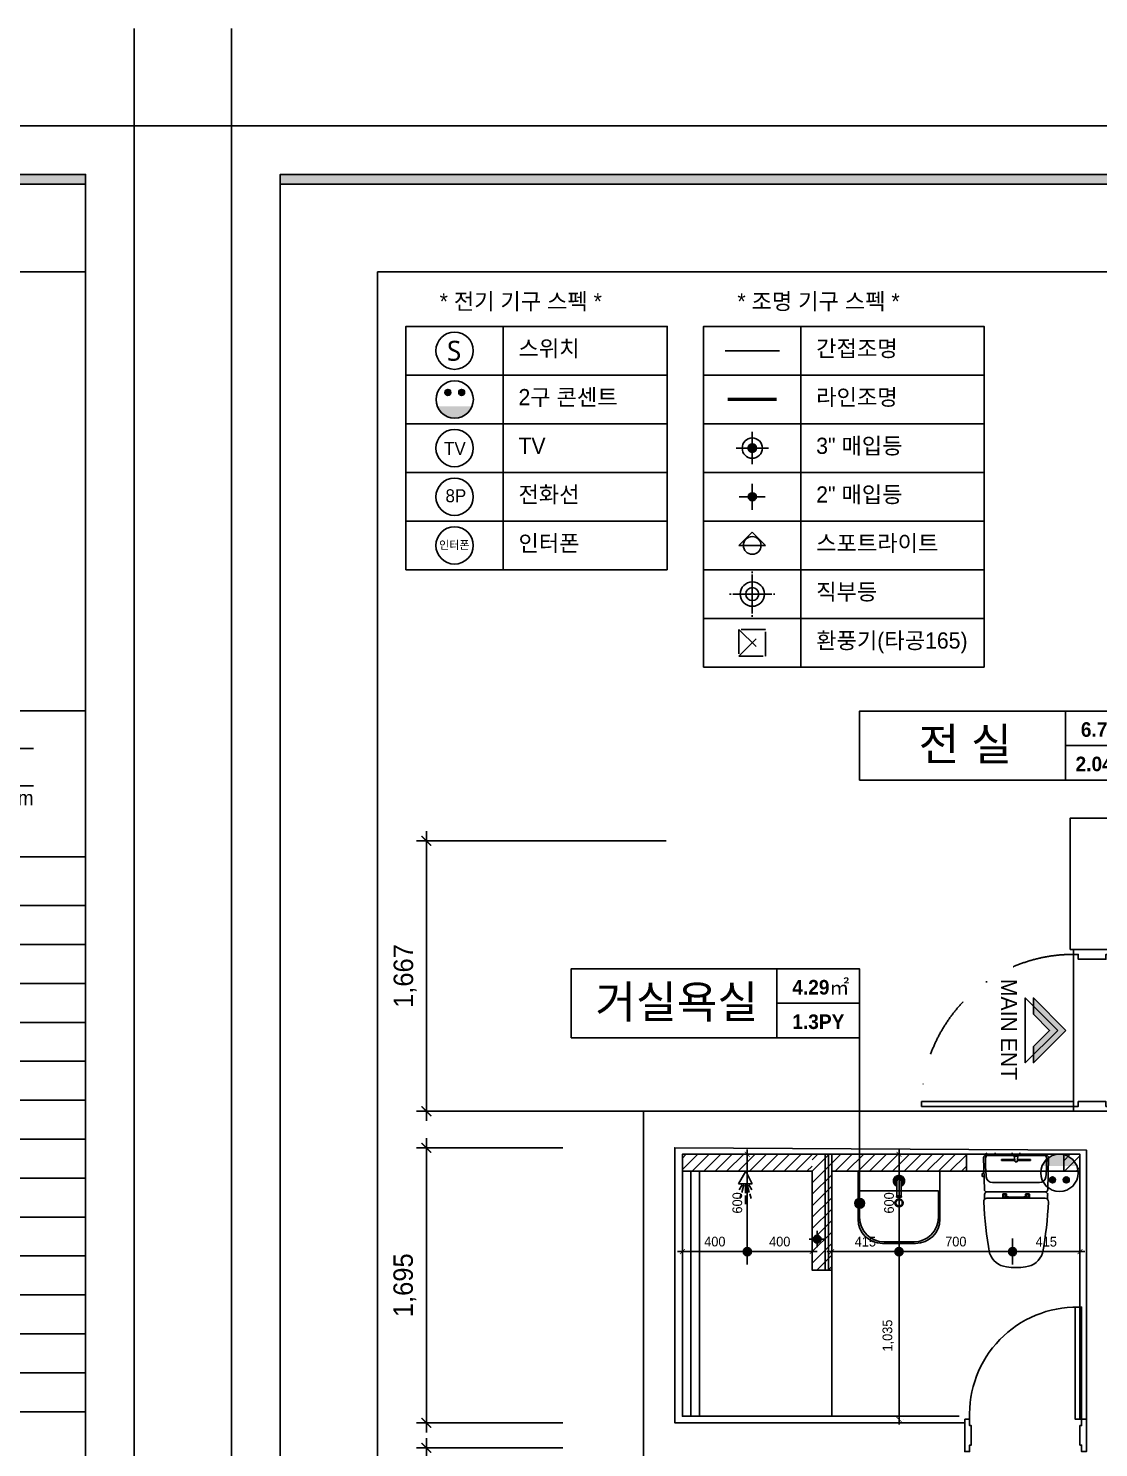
# Model space of a CAD drawing. Header units: millimetres. Extents: x 236955 to 308542, y 30900 to 88969.
# Drawn here: x 281489 to 288085, y 67502 to 76250 of the extents above; entities that cross this region are included whole.
import ezdxf
from ezdxf.enums import TextEntityAlignment as Align

# ---------------------------------------------------------------- set-up
doc = ezdxf.new("R2010")
doc.units = ezdxf.units.MM
doc.header["$LTSCALE"] = 100
doc.header["$PDMODE"] = 3
for name, pattern in [('DASHDOT', [25.4, 12.7, -6.35, 0, -6.35]), ('HID', [2.3, 1.5, -0.8]), ('HIDDEN', [0.375, 0.25, -0.125])]:
    doc.linetypes.add(name, pattern=pattern)
doc.layers.get('DEFPOINTS').update_dxf_attribs({"color": 248})
for name, color, linetype in [('0-ELC TEXT', 7, 'Continuous'), ('03-TEXT', 3, 'Continuous'), ('03-WAL NEW', 3, 'Continuous'), ('06-LIGHT', 4, 'Continuous'), ('07-DIM WAL', 5, 'Continuous'), ('3.기호.계단선', 30, 'Continuous'), ('BATH', 4, 'Continuous'), ('C-LEVEL', 7, 'Continuous'), ('CEIL-DOOR', 6, 'Continuous'), ('CEIL-LIGHT', 7, 'Continuous'), ('CO-BATH', 6, 'Continuous'), ('CO-DO-FR', 7, 'Continuous'), ('CO-DOOR', 8, 'Continuous'), ('F-DOOR', 6, 'Continuous'), ('F-SYM', 7, 'Continuous'), ('F-WALL1', 2, 'Continuous'), ('FIN', 7, 'Continuous'), ('FORM(YOURNAME)-1', 1, 'Continuous'), ('FORM(YOURNAME)-11', 1, 'Continuous'), ('HAT', 8, 'Continuous'), ('HL', 6, 'HIDDEN'), ('RC-LIGHT', 7, 'Continuous'), ('U-LANP', 6, 'Continuous'), ('설비', 140, 'Continuous')]:
    doc.layers.add(name, color=color, linetype=linetype)
doc.styles.add('HY 울릉도 L', font='')
doc.styles.add('YOURNAME', font='HY울릉도M.TTF')
doc.styles.add('넥슨고딕', font='NEXONLv1GothicBold.ttf')
doc.styles.add('코레일둥고', font='Korail_Round_Gothic_Medium.ttf')
doc.styles.get('HY 울릉도 L').set_extended_font_data('HY울릉도L')
doc.dimstyles.new('30', dxfattribs={"dimscale": 30, "dimtxt": 2, "dimasz": 1, "dimexe": 1, "dimexo": 1, "dimgap": 1, "dimtad": 1, "dimdec": 0, "dimrnd": 0.05, "dimdsep": 46, "dimlunit": 6, "dimtxsty": 'HY 울릉도 L', "dimblk": 'ARCHTICK', "dimcen": 2.5, "dimdle": 1, "dimclrd": 133, "dimclre": 133, "dimclrt": 30, "dimadec": 0, "dimazin": 0, "dimtfac": 1, "dimtdec": 0, "dimtix": 1, "dimtmove": 2, "dimatfit": 3, "dimldrblk": 'ARCHTICK', "dimfxl": 1, "dimlwd": -1, "dimlwe": -1, "dimarcsym": 0})
doc.dimstyles.new('60', dxfattribs={"dimscale": 60, "dimtxt": 2, "dimasz": 1, "dimexe": 1, "dimexo": 1, "dimgap": 1, "dimtad": 1, "dimdec": 0, "dimrnd": 0.05, "dimdsep": 46, "dimlunit": 6, "dimtxsty": 'HY 울릉도 L', "dimblk": 'ARCHTICK', "dimcen": 2.5, "dimdle": 1, "dimclrd": 133, "dimclre": 133, "dimclrt": 30, "dimadec": 0, "dimazin": 0, "dimtfac": 1, "dimtdec": 0, "dimtix": 1, "dimtmove": 2, "dimatfit": 3, "dimldrblk": 'ARCHTICK', "dimfxl": 1, "dimlwd": -1, "dimlwe": -1, "dimarcsym": 0})

# ---------------------------------------------------------------- blocks, each defined once
blk = doc.blocks.new('FORM-ELEVATION')
at = {"layer": 'FORM(YOURNAME)-11'}
h = blk.add_hatch(color=256, dxfattribs=at)
h.dxf.hatch_style = 1
h.paths.add_polyline_path([(-10309, 35708), (71691, 35708), (71691, 35508), (-10309, 35508)])
h.paths.add_polyline_path([(-10309, -21492), (71691, -21492), (71691, -21692), (-10309, -21692)])
at = {"layer": 'DEFPOINTS', "color": 158}
for p, q in [((62481, 33708), (71691, 33708)), ((62481, 24686), (71691, 24686)), ((62481, 20686), (71691, 20686)), ((62481, 19886), (71691, 19886)), ((62481, 19086), (71691, 19086)), ((62481, 18286), (71691, 18286)), ((62481, 17486), (71691, 17486)), ((62481, 16686), (71691, 16686)), ((62481, 15886), (71691, 15886)), ((62481, 15086), (71691, 15086)), ((62481, 14286), (71691, 14286)), ((62481, 13486), (71691, 13486)), ((62481, 12686), (71691, 12686)), ((62481, 11886), (71691, 11886)), ((62481, 11086), (71691, 11086)), ((62481, 10286), (71691, 10286))]:
    blk.add_line(p, q, dxfattribs=at)
at = {"layer": 'DEFPOINTS', "color": 1}
for points in [[(-11309, 38708), (-11309, 36708), (-13309, 36708)], [(72691, 38708), (72691, 36708), (74691, 36708)]]:
    blk.add_lwpolyline(points, dxfattribs=at)
at = {"layer": 'DEFPOINTS', "color": 158}
for points in [[(-10309, -21692), (71691, -21692), (71691, 35708), (-10309, 35708)], [(-8309, 33708), (61071, 33708), (61071, -19692), (-8309, -19692)]]:
    blk.add_lwpolyline(points, close=True, dxfattribs=at)
at = {"layer": 'FORM(YOURNAME)-11', "color": 251}
blk.add_line((63550, 23916), (70622, 23916), dxfattribs=at)
at = {"layer": 'FORM(YOURNAME)-11', "color": 14}
blk.add_line((62481, 21686), (71691, 21686), dxfattribs=at)
at = {"layer": 'FORM(YOURNAME)-11', "color": 250}
blk.add_lwpolyline([(-11309, -22692), (72691, -22692), (72691, 36708), (-11309, 36708)], close=True, dxfattribs=at)
at = {"layer": 'FORM(YOURNAME)-11'}
blk.add_lwpolyline([(-10309, 35708), (71691, 35708), (71691, 35508), (-10309, 35508)], close=True, dxfattribs=at)
at = {"layer": 'FORM(YOURNAME)-11', "color": 14, "style": 'YOURNAME'}
for s, height, width, p in [('@_m2design_', 400, 1.03, (70622, 23242)), ('m2gmg@naver.com', 300, 0.995, (70622, 22747))]:
    blk.add_text(s, height=height, dxfattribs=dict(at, width=width)).set_placement(p, align=Align.RIGHT)
at = {"layer": 'FORM(YOURNAME)-11', "color": 3, "style": 'YOURNAME'}
for tag, height, p in [('1', 450, (71041, -1219)), ('2', 450, (71041, -1863)), ('3', 450, (71041, -3150)), ('4', 450, (71041, -5081)), ('5', 515, (71041, -7398)), ('6', 515, (71041, -9650)), ('7', 515, (71041, -11903)), ('8', 515, (71041, -14155)), ('9', 515, (71041, -16408)), ('10', 515, (66791, -18596)), ('11', 515, (71041, -18660)), ('12', 515, (66791, -20848)), ('13', 515, (71041, -20848))]:
    blk.add_attdef(tag, text='', height=height, dxfattribs=at).set_placement(p, align=Align.MIDDLE_RIGHT)
blk = doc.blocks.new('F-SYM-ENT NAME')
at = {"layer": 'F-SYM'}
h = blk.add_hatch(color=1, dxfattribs=at)
h.dxf.hatch_style = 1
h.paths.add_polyline_path([(-181266.5, -29724.5), (-181466.5, -29924.5), (-181366.5, -29924.5), (-181266.5, -29824.5), (-181166.5, -29924.5), (-181066.5, -29924.5)])
at = {"layer": 'F-SYM', "color": 1}
for points in [[(-181266.5, -29724.5), (-181466.5, -29924.5), (-181366.5, -29924.5), (-181266.5, -29824.5), (-181166.5, -29924.5), (-181066.5, -29924.5)], [(-181266.5, -29774.5), (-181466.5, -29974.5), (-181066.5, -29974.5)]]:
    blk.add_lwpolyline(points, close=True, dxfattribs=at)
at = {"layer": 'F-SYM', "color": 1, "style": 'YOURNAME'}
blk.add_attdef('ENT', text='', height=100, dxfattribs=at).set_placement((-181266.5, -30024.5), align=Align.TOP_CENTER)
blk = doc.blocks.new('flooor')
at = {"layer": '3.기호.계단선'}
h = blk.add_hatch(color=256, dxfattribs=at)
h.dxf.hatch_style = 1
edge = h.paths.add_edge_path()
edge.add_arc((260550.6, 68787.5), 24, 0, 360)
for p, q in [((260600.6, 68787.5), (260500.6, 68787.5)), ((260550.6, 68837.5), (260550.6, 68737.5))]:
    blk.add_line(p, q, dxfattribs=at)
blk.add_circle((260550.6, 68787.5), 24, dxfattribs=at)
at = {"layer": 'CO-DO-FR'}
for points in [[(261459.6, 67678), (261459.6, 67478), (261489.6, 67478), (261489.6, 67518), (261499.6, 67518), (261499.6, 67638), (261489.6, 67638), (261489.6, 67678), (261459.6, 67678)], [(262209.6, 67678), (262209.6, 67478), (262179.6, 67478), (262179.6, 67518), (262169.6, 67518), (262169.6, 67638), (262179.6, 67638), (262179.6, 67678), (262209.6, 67678)]]:
    blk.add_lwpolyline(points, close=True, dxfattribs=at)
at = {"layer": 'CO-DOOR'}
blk.add_lwpolyline([(262139.6, 68368), (262139.6, 67678), (262179.6, 67678), (262179.6, 68368)], close=True, dxfattribs=at)
blk.add_arc((262149.6, 67707.4), 660.7, 89.13271, 182.55234, dxfattribs=at)
at = {"layer": 'F-DOOR'}
for p, q in [((262129.6, 69605.5), (262129.6, 70542.5)), ((262129.6, 69635.5), (261192.6, 69635.5)), ((261192.6, 69605.5), (261192.6, 69635.5)), ((262129.6, 69605.5), (262129.6, 69635.5)), ((262129.6, 69605.5), (261192.6, 69605.5)), ((262259.6, 69575.5), (262039.6, 69575.5)), ((262039.6, 69575.5), (262259.6, 69575.5))]:
    blk.add_line(p, q, dxfattribs=at)
for points in [[(262129.6, 70572.5), (262129.6, 70542.5), (262159.6, 70542.5), (262159.6, 70512.5), (262329.6, 70512.5), (262329.6, 70542.5), (262359.6, 70542.5), (262359.6, 70572.5), (262129.6, 70572.5)], [(262129.6, 69575.5), (262129.6, 69605.5), (262159.6, 69605.5), (262159.6, 69635.5), (262329.6, 69635.5), (262329.6, 69605.5), (262359.6, 69605.5), (262359.6, 69575.5), (262129.6, 69575.5)]]:
    blk.add_lwpolyline(points, dxfattribs=at)
at = {"layer": 'F-DOOR', "color": 1, "linetype": 'DASHDOT', "ltscale": 0.3}
blk.add_arc((262129.6, 69605.5), 937, 90, 180, dxfattribs=at)
at = {"layer": 'F-WALL1'}
blk.add_lwpolyline([(262109.6, 70572.5), (262379.6, 70572.5), (262379.6, 71382.5), (262109.6, 71382.5)], close=True, dxfattribs=at)
for points in [[(259479.6, 60619.5), (259479.6, 69575.5), (262379.6, 69575.5), (262379.6, 68460.5), (262464.6, 68460.5), (262464.6, 68300.5), (262379.6, 68300.5), (262379.6, 67500.5)], [(262209.6, 67500.5), (262209.5, 69336.5), (259672.6, 69350.5), (259672.6, 67655.5), (261459.6, 67655.5), (261459.6, 67500.5)]]:
    blk.add_lwpolyline(points, dxfattribs=at)
at = {"layer": 'F-SYM'}
ref = blk.add_blockref('F-SYM-ENT NAME', (291807, 251340.5), dxfattribs=dict(at, xscale=-1, rotation=270))
ref.add_attrib('ENT', 'MAIN ENT', dxfattribs={"color": 1, "height": 100, "rotation": 270, "style": 'YOURNAME'}).set_placement((261782.5, 70079.6), align=Align.TOP_CENTER)
blk = doc.blocks.new('vjswjdjeh')
at = {"layer": '03-WAL NEW'}
h = blk.add_hatch(dxfattribs=at)
h.set_pattern_fill('_USER', color=8, scale=50, angle=45, pattern_type=0)
h.set_pattern_definition([(45, (0, 0), (-35.355339, 35.355339), [])])
h.paths.add_polyline_path([(322708.2, 62653), (323508.2, 62653), (323508.2, 62758), (322708.2, 62758)])
h = blk.add_hatch(dxfattribs=at)
h.set_pattern_fill('_USER', color=8, scale=50, angle=45, pattern_type=0)
h.set_pattern_definition([(45, (62988.56, -6552.484), (-35.355339, 35.355339), [])])
h.paths.add_polyline_path([(325158.2, 62758), (325058.2, 62758), (325058.2, 62653), (325158.2, 62653)])
h.paths.add_polyline_path([(324458.2, 62758), (323945.8, 62758), (323945.8, 62653), (324295.7, 62653), (324458.2, 62653)])
h.paths.add_polyline_path([(323945.8, 62758), (323508.2, 62758), (323508.2, 62043), (323628.2, 62048.6), (323628.2, 62653), (323945.8, 62653)])
at = {"color": 8}
blk.add_line((324043.2, 62653), (324043.2, 62588), dxfattribs=at)
blk.add_lwpolyline([(323588.2, 62043), (323608.2, 62043), (323608.2, 62758), (323588.2, 62758)], close=True)
at = {"layer": '03-WAL NEW'}
for p, q in [((324458.2, 62758), (324458.2, 62653)), ((325058.2, 62758), (325058.2, 62653))]:
    blk.add_line(p, q, dxfattribs=at)
for points in [[(323508.2, 62758), (322708.2, 62758), (322708.2, 62653), (323508.2, 62653)], [(323628.2, 62758), (323628.2, 62043), (323508.2, 62043), (323508.2, 62653)]]:
    blk.add_lwpolyline(points, dxfattribs=at)
blk.add_lwpolyline([(325158.2, 62758), (323628.2, 62758), (323628.2, 62653), (325158.2, 62653)], close=True, dxfattribs=at)
at = {"layer": 'BATH', "color": 8}
for p, q in [((323053.8, 62575.4), (323098.2, 62653)), ((323098.2, 62653), (323138, 62575.4)), ((323138, 62575.4), (323053.8, 62575.4)), ((323076.7, 62568.9), (323057.7, 62538.9)), ((323086.4, 62569.6), (323074, 62521.3)), ((323096.9, 62571.5), (323096.9, 62518.9)), ((323107.3, 62569.6), (323119.7, 62521.3)), ((323117.1, 62568.9), (323136, 62538.9)), ((323070.8, 62514.2), (323062.3, 62485.5)), ((323096.9, 62504.4), (323096.9, 62450.9)), ((323123, 62514.2), (323131.4, 62485.5))]:
    blk.add_line(p, q, dxfattribs=at)
blk.add_lwpolyline([(325158.2, 61125.5), (325158.2, 62758), (322708.2, 62758), (322708.2, 61143), (324413.2, 61143)], dxfattribs=at)
at = {"layer": 'C-LEVEL', "color": 8}
blk.add_line((323628.2, 62053), (323628.2, 61143), dxfattribs=at)
at = {"layer": 'CO-BATH', "color": 8}
for p, q in [((323790.7, 62653), (323790.7, 62358)), ((324295.7, 62653), (323790.7, 62653)), ((324295.7, 62358), (324295.7, 62653)), ((324030.7, 62593), (324030.7, 62502.5)), ((324055.7, 62593), (324055.7, 62502.5)), ((323800.7, 62533), (323800.7, 62368)), ((324285.7, 62533), (323800.7, 62533)), ((324028.7, 62497.5), (324028.7, 62492.5)), ((324028.7, 62497.5), (324057.7, 62497.5)), ((324028.7, 62492.5), (324057.7, 62492.5)), ((324029.7, 62502.5), (324029.7, 62497.5)), ((324029.7, 62502.5), (324056.7, 62502.5)), ((324056.7, 62502.5), (324056.7, 62497.5)), ((324057.7, 62497.5), (324057.7, 62492.5)), ((324285.7, 62368), (324285.7, 62533)), ((323940.7, 62208), (324145.7, 62208)), ((323950.7, 62218), (324135.7, 62218))]:
    blk.add_line(p, q, dxfattribs=at)
for radius in [25, 20]:
    blk.add_circle((324043.2, 62458), radius, dxfattribs=at)
for centre, radius, start, end in [((324043.2, 62593), 35, 290.92481, 249.07514), ((324043.2, 62593), 30, 294.62429, 245.37566), ((324043.2, 62593), 25, 299.99998, 239.99998), ((324043.2, 62593), 18, 313.98294, 226.01701), ((324043.2, 62593), 12.5, 359.99998, 179.99998), ((323940.7, 62358), 150, 180, 270), ((323950.7, 62368), 150, 180, 270), ((324135.7, 62368), 150, 270, 0), ((324145.7, 62358), 150, 270, 0)]:
    blk.add_arc(centre, radius, start, end, dxfattribs=at)
at = {"layer": 'FIN', "color": 8}
for p, q in [((324756.6, 62750.6), (324591.9, 62750.6)), ((324608.8, 62752), (324596.3, 62752)), ((324608.8, 62752), (324621.3, 62752)), ((324772.5, 62750.6), (324937.1, 62750.6)), ((324619.3, 62583.4), (324764.5, 62583.4)), ((324909.8, 62583.4), (324764.5, 62583.4)), ((324584.2, 62525.6), (324764.5, 62525.6)), ((324764.5, 62486.3), (324585.3, 62486.3)), ((324944.9, 62525.6), (324764.5, 62525.6)), ((324764.5, 62486.3), (324943.8, 62486.3))]:
    blk.add_line(p, q, dxfattribs=at)
for points in [[(324591.9, 62750.6), (324579.5, 62750.6, 0.421209), (324564.5, 62735.2), (324569.2, 62540.2, 0.001659)], [(324937.1, 62750.6), (324949.5, 62750.6, -0.421209), (324964.5, 62735.2), (324959.9, 62540.2, -0.001659)], [(324584.2, 62525.6, 0.371724), (324569.8, 62510.8, 0.003515), (324570.6, 62479.9, 0.320541)], [(324944.9, 62525.6, -0.371724), (324959.3, 62510.8, -0.003515), (324958.5, 62479.9, -0.320541)]]:
    blk.add_lwpolyline(points, format="xyb", dxfattribs=at)
for centre, radius, start, end in [((325575.9, 62722.7), 1000, 179.31159, 185.94375), ((324591.9, 62734.6), 16, 90, 179.31159), ((324596.3, 62767), 15, 180, 270), ((324621.3, 62767), 15, 270, 0), ((324937.1, 62734.6), 16, 0.68841, 90), ((323953.2, 62722.7), 1000, 354.05625, 0.68841), ((324621, 62623.3), 40, 185.94375, 267.51291), ((324908, 62623.3), 40, 272.48709, 354.05625), ((324585.3, 62466.3), 20, 90, 182.3333), ((326769.3, 62555.3), 2205.9, 182.3333, 190.60807), ((324584.2, 62540.6), 15, 181.36509, 270), ((322759.7, 62555.3), 2205.9, 349.39193, 357.6667), ((324943.8, 62466.3), 20, 357.6667, 90), ((324944.9, 62540.6), 15, 270, 358.63491), ((324720.3, 62188.6), 125.5, 198.2964, 263.42408), ((324808.8, 62188.6), 125.5, 276.57592, 341.7036), ((324764.5, 62465.6), 405.9, 261.69926, 270), ((324764.5, 62465.6), 405.9, 270, 278.30074)]:
    blk.add_arc(centre, radius, start, end, dxfattribs=at)
at = {"layer": 'HL', "color": 8, "linetype": 'Continuous'}
for p, q in [((324678, 62726), (324756, 62726)), ((324740.5, 62757), (324740.5, 62767)), ((324740.5, 62757), (324788.5, 62757)), ((324757.6, 62752.2), (324752.2, 62757)), ((324753.2, 62745.2), (324757.6, 62752.2)), ((324758.6, 62710.8), (324753.2, 62745.2)), ((324753.2, 62745.2), (324775.9, 62745.2)), ((324757.6, 62752.2), (324771.5, 62752.2)), ((324770.5, 62710.8), (324775.9, 62745.2)), ((324771.5, 62752.2), (324776.9, 62757)), ((324775.9, 62745.2), (324771.5, 62752.2)), ((324773, 62726), (324851, 62726)), ((324788.5, 62757), (324788.5, 62767)), ((324555.6, 62636.6), (324555.6, 62624.5)), ((324559.6, 62640.6), (324566.8, 62640.6)), ((324678, 62719), (324757.1, 62719)), ((324758.6, 62710.8), (324770.5, 62710.8)), ((324772, 62719), (324851, 62719)), ((324559.6, 62620.5), (324567.3, 62620.5)), ((324764.5, 62493.3), (324718.2, 62493.3)), ((324764.5, 62493.3), (324810.9, 62493.3))]:
    blk.add_line(p, q, dxfattribs=at)
for points in [[(324682, 62486.3), (324682, 62510.5, -0.414214), (324686, 62514.5), (324702.5, 62514.5, -0.414214), (324706.5, 62510.5), (324706.5, 62494.9), (324706.5, 62486.3)], [(324706.5, 62494.9), (324716.2, 62494.9, -0.414214), (324718.2, 62492.9), (324718.2, 62486.3)], [(324822.6, 62494.9), (324812.9, 62494.9, 0.414214), (324810.9, 62492.9), (324810.9, 62486.3)], [(324847.1, 62486.3), (324847.1, 62510.5, 0.414214), (324843.1, 62514.5), (324826.6, 62514.5, 0.414214), (324822.6, 62510.5), (324822.6, 62494.9), (324822.6, 62486.3)]]:
    blk.add_lwpolyline(points, format="xyb", dxfattribs=at)
for centre in [(324694.5, 62500.6), (324834.5, 62500.6)]:
    blk.add_circle(centre, 8, dxfattribs=at)
for centre, radius, start, end in [((324678, 62722.5), 3.5, 90, 270), ((324851, 62722.5), 3.5, 270, 90), ((324559.6, 62636.6), 4, 90, 180), ((324559.6, 62624.5), 4, 180, 270)]:
    blk.add_arc(centre, radius, start, end, dxfattribs=at)
blk.add_blockref('flooor', (62988.6, -6552.5))
blk = doc.blocks.new('1')
at = {"linetype": 'Continuous'}
h = blk.add_hatch(color=4, dxfattribs=at)
h.dxf.hatch_style = 1
edge = h.paths.add_edge_path()
edge.add_arc((11539653, -14273504), 37.5, 0, 360)
at = {"color": 1, "linetype": 'Continuous'}
for p, q in [((11539653, -14273637), (11539653, -14273370)), ((11539520, -14273504), (11539787, -14273504))]:
    blk.add_line(p, q, dxfattribs=at)
at = {"color": 4, "linetype": 'Continuous'}
for radius in [41.5, 37.5]:
    blk.add_circle((11539653, -14273504), radius, dxfattribs=at)
blk = doc.blocks.new('_ArchTick')
at = {"color": 0, "linetype": 'ByBlock', "const_width": 0.15}
blk.add_lwpolyline([(-0.5, -0.5), (0.5, 0.5)], dxfattribs=at)
blk = doc.blocks.new('*D151')
at = {"layer": '07-DIM WAL', "color": 133}
for p, q in [((286854.6, 68680.5), (286854.6, 69340.5)), ((286884.6, 69310.5), (286884.6, 69310.5)), ((286884.6, 68710.5), (286884.6, 68710.5))]:
    blk.add_line(p, q, dxfattribs=at)
at = {"layer": 'DEFPOINTS', "color": 0}
for p in [(286854.6, 69310.5), (286854.6, 69310.5), (286854.6, 68710.5)]:
    blk.add_point(p, dxfattribs=at)
at = {"layer": '07-DIM WAL', "color": 133, "xscale": 30, "yscale": 30, "zscale": 30}
for p, rotation in [((286854.6, 69310.5), 90), ((286854.6, 68710.5), 270)]:
    blk.add_blockref('_ArchTick', p, dxfattribs=dict(at, rotation=rotation))
at = {"layer": '07-DIM WAL', "color": 30, "insert": (286793.4, 69010.5), "char_height": 60, "attachment_point": 5, "rotation": 90, "style": 'HY 울릉도 L'}
blk.add_mtext('600', dxfattribs=at)
blk = doc.blocks.new('*D112')
at = {"layer": '07-DIM WAL', "color": 133}
for p, q in [((286854.6, 68740.5), (286854.6, 67645.5)), ((286884.6, 68710.5), (286884.6, 68710.5)), ((286884.6, 67675.5), (286884.6, 67675.5))]:
    blk.add_line(p, q, dxfattribs=at)
at = {"layer": 'DEFPOINTS', "color": 0}
for p in [(286854.6, 68710.5), (286854.6, 67675.5), (286854.6, 67675.5)]:
    blk.add_point(p, dxfattribs=at)
at = {"layer": '07-DIM WAL', "color": 133, "xscale": 30, "yscale": 30, "zscale": 30}
for p, rotation in [((286854.6, 68710.5), 90), ((286854.6, 67675.5), 270)]:
    blk.add_blockref('_ArchTick', p, dxfattribs=dict(at, rotation=rotation))
at = {"layer": '07-DIM WAL', "color": 30, "insert": (286788.6, 68193), "char_height": 60, "attachment_point": 5, "rotation": 90, "style": 'HY 울릉도 L'}
blk.add_mtext('1,035', dxfattribs=at)
blk = doc.blocks.new('*D152')
at = {"layer": '07-DIM WAL', "color": 133}
blk.add_line((286824.6, 68710.5), (287584.6, 68710.5), dxfattribs=at)
at = {"layer": 'DEFPOINTS', "color": 0}
for p in [(286854.6, 68710.5), (287554.6, 68710.5), (287554.6, 68710.5)]:
    blk.add_point(p, dxfattribs=at)
at = {"layer": '07-DIM WAL', "color": 133, "xscale": 30, "yscale": 30, "zscale": 30, "rotation": 180}
blk.add_blockref('_ArchTick', (286854.6, 68710.5), dxfattribs=at)
at = {"layer": '07-DIM WAL', "color": 133, "xscale": 30, "yscale": 30, "zscale": 30}
blk.add_blockref('_ArchTick', (287554.6, 68710.5), dxfattribs=at)
at = {"layer": '07-DIM WAL', "color": 30, "insert": (287204.6, 68771.8), "char_height": 60, "attachment_point": 5, "style": 'HY 울릉도 L'}
blk.add_mtext('700', dxfattribs=at)
blk = doc.blocks.new('*D113')
at = {"layer": '07-DIM WAL', "color": 133}
for p, q in [((287524.6, 68710.5), (287999.6, 68710.5)), ((287969.6, 68740.5), (287969.6, 68740.5))]:
    blk.add_line(p, q, dxfattribs=at)
at = {"layer": 'DEFPOINTS', "color": 0}
for p in [(287554.6, 68710.5), (287969.6, 68710.5), (287969.6, 68710.5)]:
    blk.add_point(p, dxfattribs=at)
at = {"layer": '07-DIM WAL', "color": 133, "xscale": 30, "yscale": 30, "zscale": 30, "rotation": 180}
blk.add_blockref('_ArchTick', (287554.6, 68710.5), dxfattribs=at)
at = {"layer": '07-DIM WAL', "color": 133, "xscale": 30, "yscale": 30, "zscale": 30}
blk.add_blockref('_ArchTick', (287969.6, 68710.5), dxfattribs=at)
at = {"layer": '07-DIM WAL', "color": 30, "insert": (287762.1, 68771.2), "char_height": 60, "attachment_point": 5, "style": 'HY 울릉도 L'}
blk.add_mtext('415', dxfattribs=at)
blk = doc.blocks.new('*D153')
at = {"layer": '07-DIM WAL', "color": 133}
for p, q in [((286349.6, 68710.5), (285889.6, 68710.5)), ((285919.6, 68680.5), (285919.6, 68680.5)), ((286319.6, 68740.5), (286319.6, 68740.5))]:
    blk.add_line(p, q, dxfattribs=at)
at = {"layer": 'DEFPOINTS', "color": 0}
for p in [(285919.6, 68710.5), (285919.6, 68710.5), (286319.6, 68710.5)]:
    blk.add_point(p, dxfattribs=at)
at = {"layer": '07-DIM WAL', "color": 133, "xscale": 30, "yscale": 30, "zscale": 30, "rotation": 180}
blk.add_blockref('_ArchTick', (285919.6, 68710.5), dxfattribs=at)
at = {"layer": '07-DIM WAL', "color": 133, "xscale": 30, "yscale": 30, "zscale": 30}
blk.add_blockref('_ArchTick', (286319.6, 68710.5), dxfattribs=at)
at = {"layer": '07-DIM WAL', "color": 30, "insert": (286119.6, 68771.8), "char_height": 60, "attachment_point": 5, "style": 'HY 울릉도 L'}
blk.add_mtext('400', dxfattribs=at)
blk = doc.blocks.new('*D114')
at = {"layer": '07-DIM WAL', "color": 133}
for p, q in [((285949.6, 68710.5), (285489.6, 68710.5)), ((285519.6, 68680.5), (285519.6, 68680.5))]:
    blk.add_line(p, q, dxfattribs=at)
at = {"layer": 'DEFPOINTS', "color": 0}
for p in [(285519.6, 68710.5), (285519.6, 68710.5), (285919.6, 68710.5)]:
    blk.add_point(p, dxfattribs=at)
at = {"layer": '07-DIM WAL', "color": 133, "xscale": 30, "yscale": 30, "zscale": 30, "rotation": 180}
blk.add_blockref('_ArchTick', (285519.6, 68710.5), dxfattribs=at)
at = {"layer": '07-DIM WAL', "color": 133, "xscale": 30, "yscale": 30, "zscale": 30}
blk.add_blockref('_ArchTick', (285919.6, 68710.5), dxfattribs=at)
at = {"layer": '07-DIM WAL', "color": 30, "insert": (285719.6, 68771.8), "char_height": 60, "attachment_point": 5, "style": 'HY 울릉도 L'}
blk.add_mtext('400', dxfattribs=at)
blk = doc.blocks.new('*D132')
at = {"layer": '07-DIM WAL', "color": 133}
for p, q in [((283941.9, 67560.5), (283941.9, 66284.5)), ((284781.9, 67500.5), (283881.9, 67500.5)), ((284781.9, 66344.5), (283881.9, 66344.5))]:
    blk.add_line(p, q, dxfattribs=at)
at = {"layer": 'DEFPOINTS', "color": 0}
for p in [(284841.9, 67500.5), (283941.9, 66344.5), (284841.9, 66344.5)]:
    blk.add_point(p, dxfattribs=at)
at = {"layer": '07-DIM WAL', "color": 133, "xscale": 60, "yscale": 60, "zscale": 60}
for p, rotation in [((283941.9, 67500.5), 90), ((283941.9, 66344.5), 270)]:
    blk.add_blockref('_ArchTick', p, dxfattribs=dict(at, rotation=rotation))
at = {"layer": '07-DIM WAL', "color": 30, "insert": (283811.3, 66922.5), "char_height": 120, "attachment_point": 5, "rotation": 90, "style": 'HY 울릉도 L'}
blk.add_mtext('1,156', dxfattribs=at)
blk = doc.blocks.new('*D133')
at = {"layer": '07-DIM WAL', "color": 133}
for p, q in [((283941.9, 67595.5), (283941.9, 69410.5)), ((284781.9, 69350.5), (283881.9, 69350.5)), ((284781.9, 67655.5), (283881.9, 67655.5))]:
    blk.add_line(p, q, dxfattribs=at)
at = {"layer": 'DEFPOINTS', "color": 0}
for p in [(283941.9, 69350.5), (284841.9, 69350.5), (284841.9, 67655.5)]:
    blk.add_point(p, dxfattribs=at)
at = {"layer": '07-DIM WAL', "color": 133, "xscale": 60, "yscale": 60, "zscale": 60}
for p, rotation in [((283941.9, 69350.5), 90), ((283941.9, 67655.5), 270)]:
    blk.add_blockref('_ArchTick', p, dxfattribs=dict(at, rotation=rotation))
at = {"layer": '07-DIM WAL', "color": 30, "insert": (283809.9, 68503), "char_height": 120, "attachment_point": 5, "rotation": 90, "style": 'HY 울릉도 L'}
blk.add_mtext('1,695', dxfattribs=at)
blk = doc.blocks.new('*D134')
at = {"layer": '07-DIM WAL', "color": 133}
for p, q in [((283941.9, 69515.5), (283941.9, 71302.5)), ((285419.6, 71242.5), (283881.9, 71242.5)), ((285419.6, 69575.5), (283881.9, 69575.5))]:
    blk.add_line(p, q, dxfattribs=at)
at = {"layer": 'DEFPOINTS', "color": 0}
for p in [(283941.9, 71242.5), (285479.6, 71242.5), (285479.6, 69575.5)]:
    blk.add_point(p, dxfattribs=at)
at = {"layer": '07-DIM WAL', "color": 133, "xscale": 60, "yscale": 60, "zscale": 60}
for p, rotation in [((283941.9, 71242.5), 90), ((283941.9, 69575.5), 270)]:
    blk.add_blockref('_ArchTick', p, dxfattribs=dict(at, rotation=rotation))
at = {"layer": '07-DIM WAL', "color": 30, "insert": (283811.3, 70409), "char_height": 120, "attachment_point": 5, "rotation": 90, "style": 'HY 울릉도 L'}
blk.add_mtext('1,667', dxfattribs=at)
blk = doc.blocks.new('*D292')
at = {"layer": '07-DIM WAL', "color": 133}
for p, q in [((285919.6, 68680.5), (285919.6, 69340.5)), ((285935.4, 69310.5), (285949.6, 69310.5)), ((285949.6, 68710.5), (285949.6, 68710.5))]:
    blk.add_line(p, q, dxfattribs=at)
at = {"layer": 'DEFPOINTS', "color": 0}
for p in [(285905.4, 69310.5), (285919.6, 69310.5), (285919.6, 68710.5)]:
    blk.add_point(p, dxfattribs=at)
at = {"layer": '07-DIM WAL', "color": 133, "xscale": 30, "yscale": 30, "zscale": 30}
for p, rotation in [((285919.6, 69310.5), 90), ((285919.6, 68710.5), 270)]:
    blk.add_blockref('_ArchTick', p, dxfattribs=dict(at, rotation=rotation))
at = {"layer": '07-DIM WAL', "color": 30, "insert": (285858.4, 69010.5), "char_height": 60, "attachment_point": 5, "rotation": 90, "style": 'HY 울릉도 L'}
blk.add_mtext('600', dxfattribs=at)
blk = doc.blocks.new('*D293')
at = {"layer": '07-DIM WAL', "color": 133}
blk.add_line((286884.6, 68710.5), (286409.6, 68710.5), dxfattribs=at)
at = {"layer": 'DEFPOINTS', "color": 0}
for p in [(286439.6, 68710.5), (286439.6, 68710.5), (286854.6, 68710.5)]:
    blk.add_point(p, dxfattribs=at)
at = {"layer": '07-DIM WAL', "color": 133, "xscale": 30, "yscale": 30, "zscale": 30, "rotation": 180}
blk.add_blockref('_ArchTick', (286439.6, 68710.5), dxfattribs=at)
at = {"layer": '07-DIM WAL', "color": 133, "xscale": 30, "yscale": 30, "zscale": 30}
blk.add_blockref('_ArchTick', (286854.6, 68710.5), dxfattribs=at)
at = {"layer": '07-DIM WAL', "color": 30, "insert": (286647.1, 68771.2), "char_height": 60, "attachment_point": 5, "style": 'HY 울릉도 L'}
blk.add_mtext('415', dxfattribs=at)
blk = doc.blocks.new('hallogen')
h = blk.add_hatch(color=256)
h.dxf.hatch_style = 1
edge = h.paths.add_edge_path()
edge.add_arc((48591.7, 60854.3), 31.2, 0, 360, ccw=False)
at = {"color": 1, "linetype": 'Continuous'}
for p, q in [((48591.7, 60954.3), (48591.7, 60754.3)), ((48691.7, 60854.3), (48491.7, 60854.3))]:
    blk.add_line(p, q, dxfattribs=at)
at = {"color": 4, "linetype": 'Continuous'}
blk.add_circle((48591.7, 60854.3), 62.5, dxfattribs=at)
blk = doc.blocks.new('매입등')
at = {"layer": 'HAT', "color": 1}
for p, q in [((0, 140), (0, 130)), ((0, 120), (0, -120)), ((-140, 0), (-130, 0)), ((120, 0), (-120, 0)), ((140, 0), (130, 0)), ((-140, 0), (-130, 0)), ((0, -140), (0, -130))]:
    blk.add_line(p, q, dxfattribs=at)
blk.add_circle((0, 0), 40, dxfattribs=at)
at = {"layer": 'U-LANP'}
blk.add_circle((0, 0), 75, dxfattribs=at)
blk = doc.blocks.new('A$C59950440')
at = {"layer": 'CEIL-DOOR'}
blk.add_blockref('매입등', (140, 140), dxfattribs=at)
blk = doc.blocks.new('egoo')
at = {"layer": '설비'}
h = blk.add_hatch(color=140, dxfattribs=at)
edge = h.paths.add_edge_path()
edge.add_arc((1015645, 443434), 22.3, 0, 360)
h = blk.add_hatch(color=140, dxfattribs=at)
edge = h.paths.add_edge_path()
edge.add_arc((1015748, 443434), 22.3, 0, 360)
h = blk.add_hatch(color=140, dxfattribs=at)
edge = h.paths.add_edge_path()
edge.add_line((1015826, 443329), (1015567, 443329))
edge.add_ellipse((1015696, 443381), major_axis=(99, 99), ratio=1, start_angle=156.9578, end_angle=293.0422)
at = {"layer": '설비', "color": 140}
for centre, radius in [((1015696, 443381), 140), ((1015645, 443434), 22.3), ((1015748, 443434), 22.3)]:
    blk.add_circle(centre, radius, dxfattribs=at)
blk = doc.blocks.new('SW')
at = {"layer": '설비', "color": 140}
blk.add_circle((11533254, -14277699), 184, dxfattribs=at)
at = {"layer": '설비', "color": 140, "insert": (11533320, -14277601), "char_height": 197.14, "width": 314.33, "attachment_point": 3, "style": '코레일둥고'}
blk.add_mtext('{\\fMalgun Gothic|b0|i0|c129|p50;S}', dxfattribs=at)

msp = doc.modelspace()

# ---------------------------------------------------------------- hatches: boundary and pattern name
at = {"layer": '0-ELC TEXT'}
h = msp.add_hatch(color=256, dxfattribs=at)
h.dxf.hatch_style = 1
edge = h.paths.add_edge_path()
edge.add_arc((286611.6, 69008.4), 30, 180, 540)

# ---------------------------------------------------------------- linework, layer by layer
at = {"color": 4}
for p, q in [((285950.3, 73144.9), (285868.4, 73063)), ((286032.2, 73063), (285950.3, 73144.9)), ((286032.2, 73063), (285868.4, 73063))]:
    msp.add_line(p, q, dxfattribs=at)
msp.add_circle((285950.3, 73063), 54.6, dxfattribs=at)
at = {"layer": '0-ELC TEXT'}
for p, q in [((284415.5, 74413), (284415.5, 72913)), ((286250.3, 74413), (286250.3, 72313)), ((283815.5, 74113), (285426.4, 74113)), ((285650.3, 74113), (287378.5, 74113)), ((283815.5, 73813), (285426.4, 73813)), ((285650.3, 73813), (287378.5, 73813)), ((283815.5, 73513), (285426.4, 73513)), ((285650.3, 73513), (287378.5, 73513)), ((283815.5, 73213), (285426.4, 73213)), ((285650.3, 73213), (287378.5, 73213)), ((283815.5, 72913), (285426.4, 72913)), ((285650.3, 72913), (287378.5, 72913)), ((285650.3, 72613), (287378.5, 72613)), ((285650.3, 72313), (287378.5, 72313)), ((287880.3, 71617), (287880.3, 72041.5)), ((287880.3, 71829.2), (288389.9, 71829.2)), ((286102, 70028.4), (286102, 70452.9)), ((286102, 70240.7), (286611.6, 70240.7)), ((286611.6, 70028.4), (286611.6, 69008.4))]:
    msp.add_line(p, q, dxfattribs=at)
for points in [[(283815.5, 72913), (283815.5, 74413), (285426.4, 74413), (285426.4, 72913)], [(285650.3, 72313), (285650.3, 74413), (287378.5, 74413), (287378.5, 72313)]]:
    msp.add_lwpolyline(points, dxfattribs=at)
for points in [[(286611.6, 71617), (288389.9, 71617), (288389.9, 72041.5), (286611.6, 72041.5)], [(284833.4, 70028.4), (286611.6, 70028.4), (286611.6, 70452.9), (284833.4, 70452.9)]]:
    msp.add_lwpolyline(points, close=True, dxfattribs=at)
msp.add_circle((286611.6, 69008.4), 30, dxfattribs=at)
at = {"layer": '06-LIGHT', "color": 10, "linetype": 'HID', "const_width": 10}
for points in [[(286119.1, 74263), (285781.5, 74263)], [(285572.1, 67695.5), (285572.1, 69205.5)]]:
    msp.add_lwpolyline(points, dxfattribs=at)
at = {"layer": '3.기호.계단선', "linetype": 'HID'}
for p, q in [((285867.8, 72380.5), (286032.8, 72545.5)), ((285867.8, 72545.5), (286032.8, 72380.5))]:
    msp.add_line(p, q, dxfattribs=at)
msp.add_lwpolyline([(285867.8, 72380.5), (286032.8, 72380.5), (286032.8, 72545.5), (285867.8, 72545.5)], close=True, dxfattribs=at)
at = {"layer": 'CEIL-LIGHT'}
msp.add_lwpolyline([(285624.6, 69205.5), (285624.6, 67695.5), (285519.6, 67695.5)], dxfattribs=at)
at = {"layer": '설비', "color": 140, "const_width": 20}
msp.add_lwpolyline([(286101.3, 73963), (285799.6, 73963)], dxfattribs=at)
at = {"layer": '설비', "color": 140}
for centre in [(284115.5, 73663), (284115.5, 73363), (284115.5, 73063)]:
    msp.add_circle(centre, 115, dxfattribs=at)

# ---------------------------------------------------------------- block references
at = {"layer": 'CO-BATH'}
msp.add_blockref('vjswjdjeh', (-37188.6, 6552.5), dxfattribs=at)
at = {"layer": 'FORM(YOURNAME)-1', "xscale": 0.3, "yscale": 0.3, "zscale": 0.3}
for p in [(260334.4, 64637.5), (286134.4, 64637.5)]:
    msp.add_blockref('FORM-ELEVATION', p, dxfattribs=at)
at = {"layer": 'RC-LIGHT'}
msp.add_blockref('hallogen', (237358.6, 12808.8), dxfattribs=at)
at = {"layer": 'RC-LIGHT', "xscale": -0.6024096385271789, "yscale": 0.6024096385271789, "zscale": 0.6024096385271789}
msp.add_blockref('1', (7237548.8, 8671859.3), dxfattribs=at)
at = {"layer": 'RC-LIGHT', "xscale": -1}
msp.add_blockref('A$C59950440', (286090.3, 72623), dxfattribs=at)
at = {"layer": 'RC-LIGHT', "xscale": -0.6024096385271789, "yscale": 0.6024096385271789, "zscale": 0.6024096385271789, "rotation": 270}
for p in [(8884415.9, -6882888), (8885350.9, -6882888), (8886050.9, -6882888)]:
    msp.add_blockref('1', p, dxfattribs=at)
at = {"layer": '설비', "color": 140}
for name, p, xscale, yscale, zscale in [('SW', (-6924168.3, 8997825.2), 0.625, 0.625, 0.625), ('egoo', (-550205.2, -290243.2), 0.8214285869294655, 0.8214285869294655, 0.8214285869294655)]:
    msp.add_blockref(name, p, dxfattribs=dict(at, xscale=xscale, yscale=yscale, zscale=zscale))
at = {"layer": '설비', "color": 140, "xscale": 0.8214285869294655, "yscale": 0.8214285869294655, "zscale": 0.8214285869294655, "rotation": 179.9999999999999}
msp.add_blockref('egoo', (1122165.2, 433401.7), dxfattribs=at)

# ---------------------------------------------------------------- texts
at = {"layer": '0-ELC TEXT', "style": '코레일둥고'}
for s, p in [('* 전기 기구 스펙 *', (284023.7, 74517.5)), ('* 조명 기구 스펙 *', (285858.6, 74517.5)), ('스위치', (284509.4, 74227.1)), ('간접조명', (286344.2, 74227.1)), ('2구 콘센트', (284509.4, 73927.1)), ('라인조명', (286344.2, 73927.1)), ('TV', (284509.4, 73627.1)), ('3" 매입등', (286344.2, 73627.1)), ('전화선', (284509.4, 73327.1)), ('2" 매입등', (286344.2, 73327.1)), ('인터폰', (284509.4, 73027.1)), ('스포트라이트', (286344.2, 73027.1)), ('직부등', (286344.2, 72727.1)), ('환풍기(타공165)', (286344.2, 72427.1))]:
    msp.add_text(s, height=100, dxfattribs=at).set_placement(p)
at = {"layer": '03-TEXT'}
for s, height, style, p in [('전 실', 200, '코레일둥고', (287263, 71738.4)), ('6.74㎡', 90, '넥슨고딕', (288151.1, 71883.3)), ('2.04PY', 90, '넥슨고딕', (288135.7, 71671.1)), ('거실욕실', 200, '코레일둥고', (285484.8, 70149.8)), ('4.29㎡', 90, '넥슨고딕', (286372.8, 70294.8)), ('1.3PY', 90, '넥슨고딕', (286357.4, 70082.5))]:
    msp.add_text(s, height=height, dxfattribs=dict(at, style=style)).set_placement(p, align=Align.CENTER)
at = {"layer": '설비', "color": 140, "style": '코레일둥고'}
for s, height, p in [('TV', 80, (284050.8, 73620.6)), ('8P', 80, (284059.6, 73329.4)), ('인터폰', 50, (284020.1, 73040.5))]:
    msp.add_text(s, height=height, dxfattribs=at).set_placement(p)

# ---------------------------------------------------------------- dimensions: what is measured, and where the dimension line sits
at = {"layer": '07-DIM WAL'}
for base, p1, p2, dimstyle, picture, middle in [((283941.9, 71242.5), (285479.6, 69575.5), (285479.6, 71242.5), '60', '*D134', (283811.3, 70409)), ((283941.9, 69350.5), (284841.9, 67655.5), (284841.9, 69350.5), '60', '*D133', (283809.9, 68503)), ((285919.6, 69310.5), (285919.6, 68710.5), (285905.4, 69310.5), '30', '*D292', (285858.4, 69010.5)), ((286854.6, 69310.5), (286854.6, 68710.5), (286854.6, 69310.5), '30', '*D151', (286793.4, 69010.5)), ((286854.6, 67675.5), (286854.6, 68710.5), (286854.6, 67675.5), '30', '*D112', (286788.6, 68193)), ((283941.9, 66344.5), (284841.9, 67500.5), (284841.9, 66344.5), '60', '*D132', (283811.3, 66922.5))]:
    dim = msp.add_linear_dim(base=base, p1=p1, p2=p2, angle=90, dimstyle=dimstyle, dxfattribs=at)
    dim.commit()
    dim.dimension.update_dxf_attribs({"geometry": picture, "text_midpoint": middle})
for base, p1, p2, picture, middle in [((285519.6, 68710.5), (285919.6, 68710.5), (285519.6, 68710.5), '*D114', (285719.6, 68771.8)), ((285919.6, 68710.5), (286319.6, 68710.5), (285919.6, 68710.5), '*D153', (286119.6, 68771.8)), ((286439.6, 68710.5), (286854.6, 68710.5), (286439.6, 68710.5), '*D293', (286647.1, 68771.2)), ((287554.6, 68710.5), (286854.6, 68710.5), (287554.6, 68710.5), '*D152', (287204.6, 68771.8)), ((287969.6, 68710.5), (287554.6, 68710.5), (287969.6, 68710.5), '*D113', (287762.1, 68771.2))]:
    dim = msp.add_linear_dim(base=base, p1=p1, p2=p2, dimstyle='30', dxfattribs=at)
    dim.commit()
    dim.dimension.update_dxf_attribs({"geometry": picture, "text_midpoint": middle})

doc.saveas('drawing.dxf')
